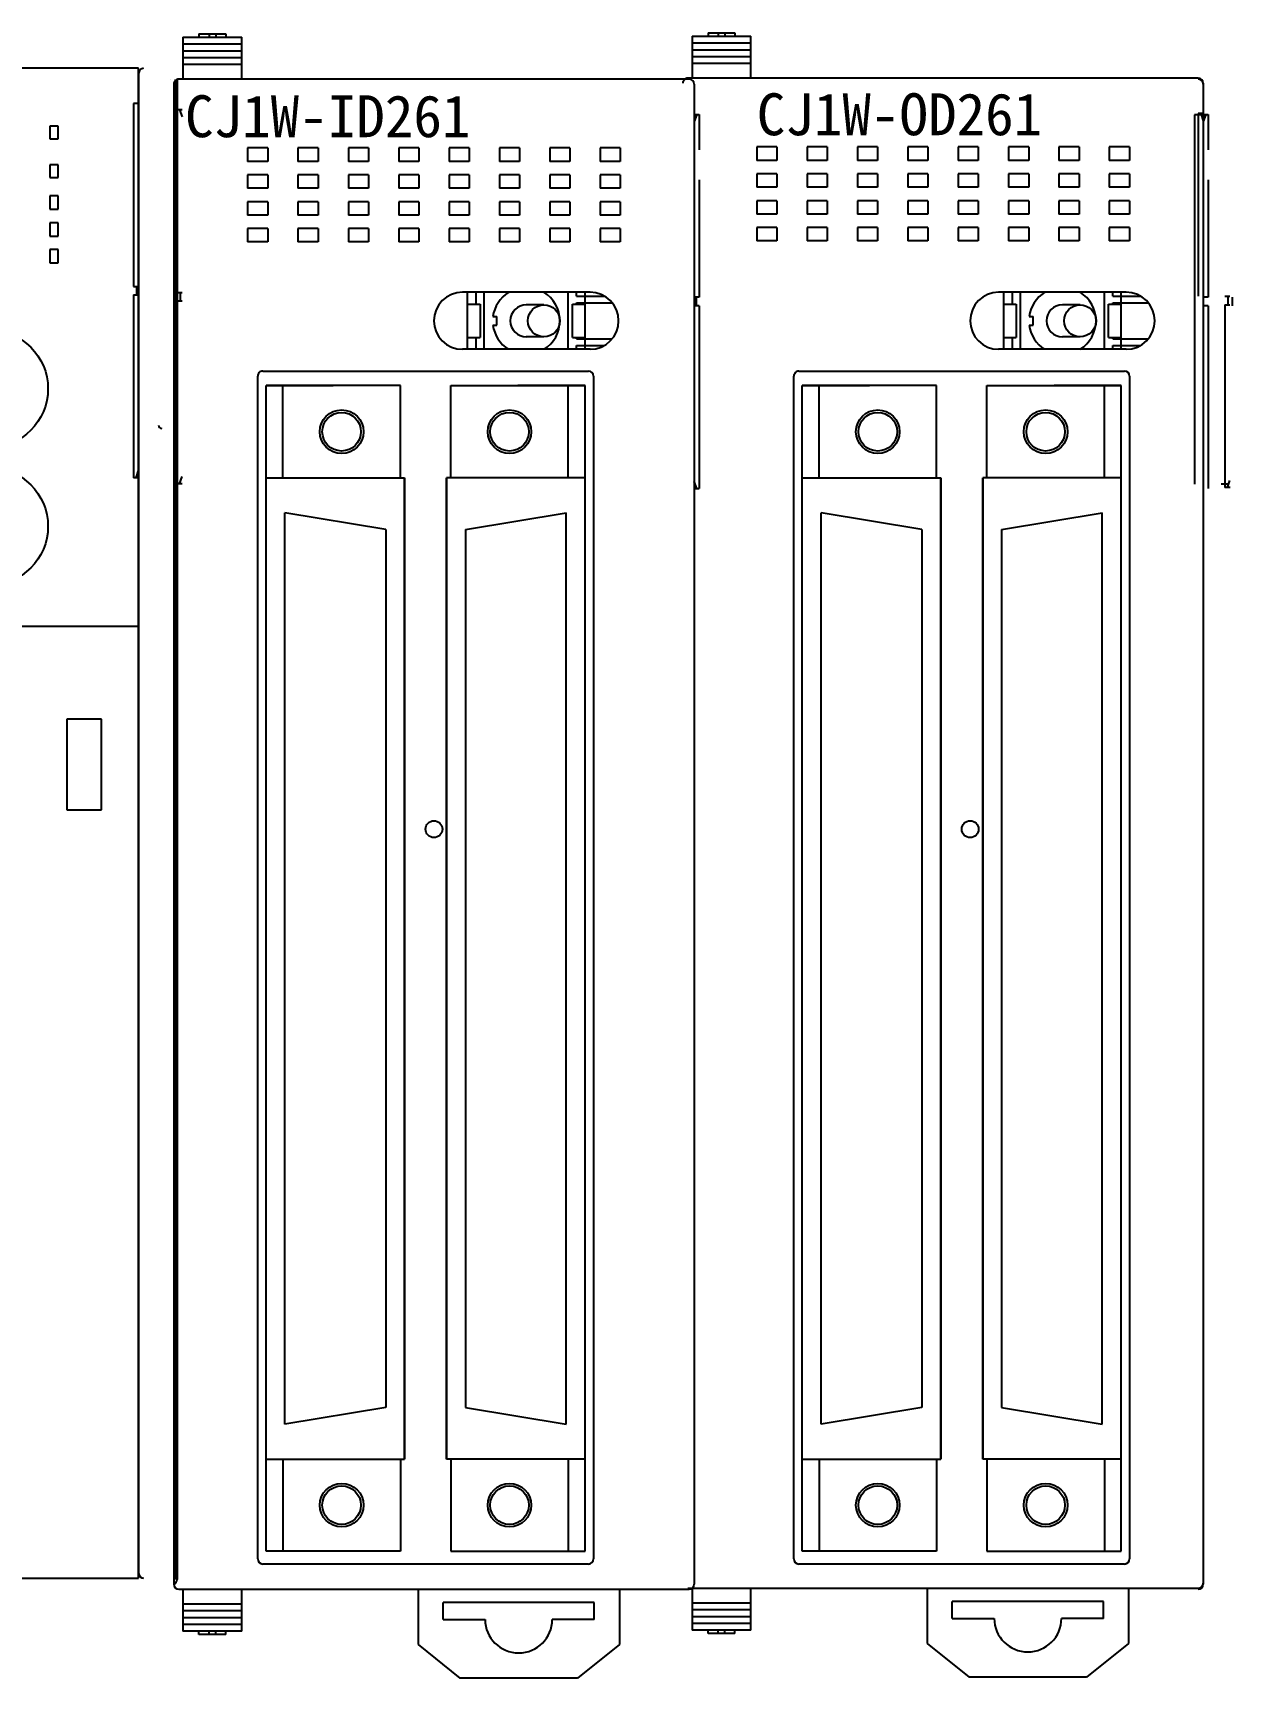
# Model space of a CAD drawing. Header units: millimetres. Extents: x 175 to 4940, y -2082 to 1907.
# Drawn here: x 897.5 to 969, y 1175.2 to 1273.3 of the extents above; entities that cross this region are included whole.
import ezdxf

# ---------------------------------------------------------------- set-up
doc = ezdxf.new("R2010")
doc.units = ezdxf.units.MM
doc.layers.add('Z_OM_GAIKEI', color=7, linetype='Continuous')
doc.layers.add('Z_OM_OUTLINE', color=7, linetype='Continuous')
doc.styles.get("Standard").update_dxf_attribs({"font": ''})
doc.styles.get('Standard').set_extended_font_data('SimSun')

msp = doc.modelspace()

# ---------------------------------------------------------------- linework, layer by layer
at = {"layer": 'Z_OM_GAIKEI'}
for p, q in [((906.477, 1273.042), (909.977, 1273.042)), ((906.477, 1273.042), (906.477, 1272.642)), ((907.427, 1273.242), (907.427, 1273.042)), ((907.427, 1273.242), (909.027, 1273.242)), ((908.027, 1273.242), (908.027, 1273.042)), ((908.427, 1273.242), (908.427, 1273.042)), ((909.027, 1273.242), (909.027, 1273.042)), ((909.977, 1272.642), (909.977, 1273.042)), ((936.806, 1273.101), (940.306, 1273.101)), ((936.806, 1273.101), (936.806, 1272.701)), ((937.756, 1273.301), (937.756, 1273.101)), ((937.756, 1273.301), (939.356, 1273.301)), ((938.356, 1273.301), (938.356, 1273.101)), ((938.756, 1273.301), (938.756, 1273.101)), ((939.356, 1273.301), (939.356, 1273.101)), ((940.306, 1272.701), (940.306, 1273.101)), ((906.477, 1272.642), (909.977, 1272.642)), ((906.477, 1272.642), (906.477, 1272.242)), ((906.477, 1272.242), (909.977, 1272.242)), ((906.477, 1272.242), (906.477, 1271.841)), ((906.477, 1271.841), (909.977, 1271.841)), ((906.477, 1271.841), (906.477, 1271.442)), ((909.977, 1272.242), (909.977, 1272.642)), ((909.977, 1271.841), (909.977, 1272.242)), ((909.977, 1271.442), (909.977, 1271.841)), ((936.806, 1272.701), (940.306, 1272.701)), ((936.806, 1272.701), (936.806, 1272.301)), ((936.806, 1272.301), (940.306, 1272.301)), ((936.806, 1272.301), (936.806, 1271.901)), ((936.806, 1271.901), (940.306, 1271.901)), ((936.806, 1271.901), (936.806, 1271.501)), ((940.306, 1272.301), (940.306, 1272.701)), ((940.306, 1271.901), (940.306, 1272.301)), ((940.306, 1271.501), (940.306, 1271.901)), ((903.834, 1270.89), (903.834, 1181.487)), ((906.477, 1271.442), (909.977, 1271.442)), ((906.477, 1271.442), (906.477, 1270.542)), ((909.977, 1270.542), (909.977, 1271.442)), ((936.806, 1271.501), (940.306, 1271.501)), ((936.806, 1271.501), (936.806, 1270.601)), ((940.306, 1270.601), (940.306, 1271.501)), ((905.927, 1270.242), (905.927, 1180.839)), ((906.01, 1270.525), (906.01, 1181.125)), ((906.129, 1270.525), (906.129, 1181.125)), ((906.129, 1270.525), (906.129, 1181.122)), ((936.627, 1270.542), (906.227, 1270.542)), ((966.956, 1270.601), (936.556, 1270.601)), ((936.927, 1270.242), (936.927, 1180.842)), ((967.256, 1270.301), (967.256, 1180.901)), ((967.257, 1270.242), (967.257, 1180.842)), ((903.534, 1269.09), (903.534, 1258.19)), ((903.834, 1269.09), (903.534, 1269.09)), ((906.129, 1268.725), (906.129, 1257.825)), ((906.433, 1268.725), (906.129, 1268.725)), ((906.278, 1268.725), (906.429, 1268.294)), ((937.078, 1268.442), (936.927, 1268.011)), ((936.927, 1268.442), (937.227, 1268.442)), ((937.227, 1268.442), (937.227, 1266.328)), ((967.136, 1268.411), (966.736, 1268.411)), ((966.736, 1268.411), (966.736, 1246.411)), ((966.956, 1268.501), (966.956, 1257.601)), ((967.26, 1268.501), (966.956, 1268.501)), ((966.956, 1268.501), (966.956, 1257.601)), ((967.257, 1268.501), (966.956, 1268.501)), ((967.105, 1268.501), (967.256, 1268.07)), ((967.408, 1268.442), (967.257, 1268.011)), ((967.257, 1268.442), (967.557, 1268.442)), ((967.557, 1268.442), (967.557, 1266.328)), ((911.527, 1266.442), (910.327, 1266.442)), ((910.327, 1266.442), (910.327, 1265.642)), ((911.527, 1266.442), (911.527, 1265.642)), ((914.527, 1266.442), (913.327, 1266.442)), ((913.327, 1266.442), (913.327, 1265.642)), ((914.527, 1266.442), (914.527, 1265.642)), ((917.527, 1266.442), (916.327, 1266.442)), ((916.327, 1266.442), (916.327, 1265.642)), ((917.527, 1266.442), (917.527, 1265.642)), ((920.527, 1266.442), (919.327, 1266.442)), ((919.327, 1266.442), (919.327, 1265.642)), ((920.527, 1266.442), (920.527, 1265.642)), ((923.527, 1266.442), (922.327, 1266.442)), ((922.327, 1266.442), (922.327, 1265.642)), ((923.527, 1266.442), (923.527, 1265.642)), ((926.527, 1266.442), (925.327, 1266.442)), ((925.327, 1266.442), (925.327, 1265.642)), ((926.527, 1266.442), (926.527, 1265.642)), ((929.527, 1266.442), (928.327, 1266.442)), ((928.327, 1266.442), (928.327, 1265.642)), ((929.527, 1266.442), (929.527, 1265.642)), ((932.527, 1266.442), (931.327, 1266.442)), ((931.327, 1266.442), (931.327, 1265.642)), ((932.527, 1266.442), (932.527, 1265.642)), ((941.856, 1266.501), (940.656, 1266.501)), ((940.656, 1266.501), (940.656, 1265.701)), ((941.856, 1266.501), (941.856, 1265.701)), ((944.856, 1266.501), (943.656, 1266.501)), ((943.656, 1266.501), (943.656, 1265.701)), ((944.856, 1266.501), (944.856, 1265.701)), ((947.856, 1266.501), (946.656, 1266.501)), ((946.656, 1266.501), (946.656, 1265.701)), ((947.856, 1266.501), (947.856, 1265.701)), ((950.856, 1266.501), (949.656, 1266.501)), ((949.656, 1266.501), (949.656, 1265.701)), ((950.856, 1266.501), (950.856, 1265.701)), ((953.856, 1266.501), (952.656, 1266.501)), ((952.656, 1266.501), (952.656, 1265.701)), ((953.856, 1266.501), (953.856, 1265.701)), ((956.856, 1266.501), (955.656, 1266.501)), ((955.656, 1266.501), (955.656, 1265.701)), ((956.856, 1266.501), (956.856, 1265.701)), ((959.856, 1266.501), (958.656, 1266.501)), ((958.656, 1266.501), (958.656, 1265.701)), ((959.856, 1266.501), (959.856, 1265.701)), ((962.856, 1266.501), (961.656, 1266.501)), ((961.656, 1266.501), (961.656, 1265.701)), ((962.856, 1266.501), (962.856, 1265.701)), ((911.527, 1265.642), (910.327, 1265.642)), ((914.527, 1265.642), (913.327, 1265.642)), ((917.527, 1265.642), (916.327, 1265.642)), ((920.527, 1265.642), (919.327, 1265.642)), ((923.527, 1265.642), (922.327, 1265.642)), ((926.527, 1265.642), (925.327, 1265.642)), ((929.527, 1265.642), (928.327, 1265.642)), ((932.527, 1265.642), (931.327, 1265.642)), ((941.856, 1265.701), (940.656, 1265.701)), ((944.856, 1265.701), (943.656, 1265.701)), ((947.856, 1265.701), (946.656, 1265.701)), ((950.856, 1265.701), (949.656, 1265.701)), ((953.856, 1265.701), (952.656, 1265.701)), ((956.856, 1265.701), (955.656, 1265.701)), ((959.856, 1265.701), (958.656, 1265.701)), ((962.856, 1265.701), (961.656, 1265.701)), ((911.527, 1264.842), (910.327, 1264.842)), ((910.327, 1264.842), (910.327, 1264.042)), ((911.527, 1264.042), (910.327, 1264.042)), ((911.527, 1264.842), (911.527, 1264.042)), ((914.527, 1264.842), (913.327, 1264.842)), ((913.327, 1264.842), (913.327, 1264.042)), ((914.527, 1264.042), (913.327, 1264.042)), ((914.527, 1264.842), (914.527, 1264.042)), ((917.527, 1264.842), (916.327, 1264.842)), ((916.327, 1264.842), (916.327, 1264.042)), ((917.527, 1264.042), (916.327, 1264.042)), ((917.527, 1264.842), (917.527, 1264.042)), ((920.527, 1264.842), (919.327, 1264.842)), ((919.327, 1264.842), (919.327, 1264.042)), ((920.527, 1264.042), (919.327, 1264.042)), ((920.527, 1264.842), (920.527, 1264.042)), ((923.527, 1264.842), (922.327, 1264.842)), ((922.327, 1264.842), (922.327, 1264.042)), ((923.527, 1264.042), (922.327, 1264.042)), ((923.527, 1264.842), (923.527, 1264.042)), ((926.527, 1264.842), (925.327, 1264.842)), ((925.327, 1264.842), (925.327, 1264.042)), ((926.527, 1264.042), (925.327, 1264.042)), ((926.527, 1264.842), (926.527, 1264.042)), ((929.527, 1264.842), (928.327, 1264.842)), ((928.327, 1264.842), (928.327, 1264.042)), ((929.527, 1264.042), (928.327, 1264.042)), ((929.527, 1264.842), (929.527, 1264.042)), ((932.527, 1264.842), (931.327, 1264.842)), ((931.327, 1264.842), (931.327, 1264.042)), ((932.527, 1264.042), (931.327, 1264.042)), ((932.527, 1264.842), (932.527, 1264.042)), ((937.227, 1264.542), (937.227, 1257.542)), ((941.856, 1264.901), (940.656, 1264.901)), ((940.656, 1264.901), (940.656, 1264.101)), ((941.856, 1264.101), (940.656, 1264.101)), ((941.856, 1264.901), (941.856, 1264.101)), ((944.856, 1264.901), (943.656, 1264.901)), ((943.656, 1264.901), (943.656, 1264.101)), ((944.856, 1264.101), (943.656, 1264.101)), ((944.856, 1264.901), (944.856, 1264.101)), ((947.856, 1264.901), (946.656, 1264.901)), ((946.656, 1264.901), (946.656, 1264.101)), ((947.856, 1264.101), (946.656, 1264.101)), ((947.856, 1264.901), (947.856, 1264.101)), ((950.856, 1264.901), (949.656, 1264.901)), ((949.656, 1264.901), (949.656, 1264.101)), ((950.856, 1264.101), (949.656, 1264.101)), ((950.856, 1264.901), (950.856, 1264.101)), ((953.856, 1264.901), (952.656, 1264.901)), ((952.656, 1264.901), (952.656, 1264.101)), ((953.856, 1264.101), (952.656, 1264.101)), ((953.856, 1264.901), (953.856, 1264.101)), ((956.856, 1264.901), (955.656, 1264.901)), ((955.656, 1264.901), (955.656, 1264.101)), ((956.856, 1264.101), (955.656, 1264.101)), ((956.856, 1264.901), (956.856, 1264.101)), ((959.856, 1264.901), (958.656, 1264.901)), ((958.656, 1264.901), (958.656, 1264.101)), ((959.856, 1264.101), (958.656, 1264.101)), ((959.856, 1264.901), (959.856, 1264.101)), ((962.856, 1264.901), (961.656, 1264.901)), ((961.656, 1264.901), (961.656, 1264.101)), ((962.856, 1264.101), (961.656, 1264.101)), ((962.856, 1264.901), (962.856, 1264.101)), ((967.557, 1264.542), (967.557, 1257.542)), ((911.527, 1263.242), (910.327, 1263.242)), ((910.327, 1263.242), (910.327, 1262.442)), ((911.527, 1263.242), (911.527, 1262.442)), ((914.527, 1263.242), (913.327, 1263.242)), ((913.327, 1263.242), (913.327, 1262.442)), ((914.527, 1263.242), (914.527, 1262.442)), ((917.527, 1263.242), (916.327, 1263.242)), ((916.327, 1263.242), (916.327, 1262.442)), ((917.527, 1263.242), (917.527, 1262.442)), ((920.527, 1263.242), (919.327, 1263.242)), ((919.327, 1263.242), (919.327, 1262.442)), ((920.527, 1263.242), (920.527, 1262.442)), ((923.527, 1263.242), (922.327, 1263.242)), ((922.327, 1263.242), (922.327, 1262.442)), ((923.527, 1263.242), (923.527, 1262.442)), ((926.527, 1263.242), (925.327, 1263.242)), ((925.327, 1263.242), (925.327, 1262.442)), ((926.527, 1263.242), (926.527, 1262.442)), ((929.527, 1263.242), (928.327, 1263.242)), ((928.327, 1263.242), (928.327, 1262.442)), ((929.527, 1263.242), (929.527, 1262.442)), ((932.527, 1263.242), (931.327, 1263.242)), ((931.327, 1263.242), (931.327, 1262.442)), ((932.527, 1263.242), (932.527, 1262.442)), ((941.856, 1263.301), (940.656, 1263.301)), ((940.656, 1263.301), (940.656, 1262.501)), ((941.856, 1263.301), (941.856, 1262.501)), ((944.856, 1263.301), (943.656, 1263.301)), ((943.656, 1263.301), (943.656, 1262.501)), ((944.856, 1263.301), (944.856, 1262.501)), ((947.856, 1263.301), (946.656, 1263.301)), ((946.656, 1263.301), (946.656, 1262.501)), ((947.856, 1263.301), (947.856, 1262.501)), ((950.856, 1263.301), (949.656, 1263.301)), ((949.656, 1263.301), (949.656, 1262.501)), ((950.856, 1263.301), (950.856, 1262.501)), ((953.856, 1263.301), (952.656, 1263.301)), ((952.656, 1263.301), (952.656, 1262.501)), ((953.856, 1263.301), (953.856, 1262.501)), ((956.856, 1263.301), (955.656, 1263.301)), ((955.656, 1263.301), (955.656, 1262.501)), ((956.856, 1263.301), (956.856, 1262.501)), ((959.856, 1263.301), (958.656, 1263.301)), ((958.656, 1263.301), (958.656, 1262.501)), ((959.856, 1263.301), (959.856, 1262.501)), ((962.856, 1263.301), (961.656, 1263.301)), ((961.656, 1263.301), (961.656, 1262.501)), ((962.856, 1263.301), (962.856, 1262.501)), ((911.527, 1262.442), (910.327, 1262.442)), ((914.527, 1262.442), (913.327, 1262.442)), ((917.527, 1262.442), (916.327, 1262.442)), ((920.527, 1262.442), (919.327, 1262.442)), ((923.527, 1262.442), (922.327, 1262.442)), ((926.527, 1262.442), (925.327, 1262.442)), ((929.527, 1262.442), (928.327, 1262.442)), ((932.527, 1262.442), (931.327, 1262.442)), ((941.856, 1262.501), (940.656, 1262.501)), ((944.856, 1262.501), (943.656, 1262.501)), ((947.856, 1262.501), (946.656, 1262.501)), ((950.856, 1262.501), (949.656, 1262.501)), ((953.856, 1262.501), (952.656, 1262.501)), ((956.856, 1262.501), (955.656, 1262.501)), ((959.856, 1262.501), (958.656, 1262.501)), ((962.856, 1262.501), (961.656, 1262.501)), ((911.527, 1261.642), (910.327, 1261.642)), ((910.327, 1261.642), (910.327, 1260.842)), ((911.527, 1261.642), (911.527, 1260.842)), ((914.527, 1261.642), (913.327, 1261.642)), ((913.327, 1261.642), (913.327, 1260.842)), ((914.527, 1261.642), (914.527, 1260.842)), ((917.527, 1261.642), (916.327, 1261.642)), ((916.327, 1261.642), (916.327, 1260.842)), ((917.527, 1261.642), (917.527, 1260.842)), ((920.527, 1261.642), (919.327, 1261.642)), ((919.327, 1261.642), (919.327, 1260.842)), ((920.527, 1261.642), (920.527, 1260.842)), ((923.527, 1261.642), (922.327, 1261.642)), ((922.327, 1261.642), (922.327, 1260.842)), ((923.527, 1261.642), (923.527, 1260.842)), ((926.527, 1261.642), (925.327, 1261.642)), ((925.327, 1261.642), (925.327, 1260.842)), ((926.527, 1261.642), (926.527, 1260.842)), ((929.527, 1261.642), (928.327, 1261.642)), ((928.327, 1261.642), (928.327, 1260.842)), ((929.527, 1261.642), (929.527, 1260.842)), ((932.527, 1261.642), (931.327, 1261.642)), ((931.327, 1261.642), (931.327, 1260.842)), ((932.527, 1261.642), (932.527, 1260.842)), ((941.856, 1261.701), (940.656, 1261.701)), ((940.656, 1261.701), (940.656, 1260.901)), ((941.856, 1261.701), (941.856, 1260.901)), ((944.856, 1261.701), (943.656, 1261.701)), ((943.656, 1261.701), (943.656, 1260.901)), ((944.856, 1261.701), (944.856, 1260.901)), ((947.856, 1261.701), (946.656, 1261.701)), ((946.656, 1261.701), (946.656, 1260.901)), ((947.856, 1261.701), (947.856, 1260.901)), ((950.856, 1261.701), (949.656, 1261.701)), ((949.656, 1261.701), (949.656, 1260.901)), ((950.856, 1261.701), (950.856, 1260.901)), ((953.856, 1261.701), (952.656, 1261.701)), ((952.656, 1261.701), (952.656, 1260.901)), ((953.856, 1261.701), (953.856, 1260.901)), ((956.856, 1261.701), (955.656, 1261.701)), ((955.656, 1261.701), (955.656, 1260.901)), ((956.856, 1261.701), (956.856, 1260.901)), ((959.856, 1261.701), (958.656, 1261.701)), ((958.656, 1261.701), (958.656, 1260.901)), ((959.856, 1261.701), (959.856, 1260.901)), ((962.856, 1261.701), (961.656, 1261.701)), ((961.656, 1261.701), (961.656, 1260.901)), ((962.856, 1261.701), (962.856, 1260.901)), ((911.527, 1260.842), (910.327, 1260.842)), ((914.527, 1260.842), (913.327, 1260.842)), ((917.527, 1260.842), (916.327, 1260.842)), ((920.527, 1260.842), (919.327, 1260.842)), ((923.527, 1260.842), (922.327, 1260.842)), ((926.527, 1260.842), (925.327, 1260.842)), ((929.527, 1260.842), (928.327, 1260.842)), ((932.527, 1260.842), (931.327, 1260.842)), ((941.856, 1260.901), (940.656, 1260.901)), ((944.856, 1260.901), (943.656, 1260.901)), ((947.856, 1260.901), (946.656, 1260.901)), ((950.856, 1260.901), (949.656, 1260.901)), ((953.856, 1260.901), (952.656, 1260.901)), ((956.856, 1260.901), (955.656, 1260.901)), ((959.856, 1260.901), (958.656, 1260.901)), ((962.856, 1260.901), (961.656, 1260.901)), ((903.534, 1258.19), (903.834, 1258.19)), ((903.71, 1258.19), (903.71, 1257.69)), ((903.534, 1257.69), (903.534, 1246.79)), ((903.534, 1257.69), (903.834, 1257.69)), ((906.129, 1257.825), (906.429, 1257.825)), ((906.129, 1257.325), (906.129, 1246.425)), ((906.129, 1257.325), (906.429, 1257.325)), ((906.306, 1257.825), (906.306, 1257.325)), ((930.727, 1257.842), (923.127, 1257.842)), ((923.427, 1254.442), (923.427, 1257.842)), ((923.427, 1257.138), (924.177, 1257.138)), ((923.927, 1257.842), (923.927, 1257.138)), ((924.177, 1257.138), (924.177, 1255.138)), ((924.427, 1254.442), (924.427, 1257.842)), ((929.427, 1254.442), (929.427, 1257.842)), ((929.677, 1257.138), (930.427, 1257.138)), ((929.677, 1255.138), (929.677, 1257.138)), ((929.927, 1257.608), (929.927, 1257.842)), ((929.927, 1257.608), (931.587, 1257.608)), ((929.927, 1257.138), (929.927, 1257.208)), ((929.927, 1257.208), (932.051, 1257.208)), ((930.427, 1254.442), (930.427, 1257.842)), ((937.227, 1257.542), (936.927, 1257.542)), ((937.051, 1257.542), (937.051, 1257.042)), ((962.667, 1257.842), (955.067, 1257.842)), ((955.367, 1254.442), (955.367, 1257.842)), ((955.367, 1257.138), (956.117, 1257.138)), ((955.867, 1257.842), (955.867, 1257.138)), ((956.117, 1257.138), (956.117, 1255.138)), ((956.367, 1254.442), (956.367, 1257.842)), ((961.367, 1254.442), (961.367, 1257.842)), ((961.617, 1257.138), (962.367, 1257.138)), ((961.617, 1255.138), (961.617, 1257.138)), ((961.867, 1257.608), (961.867, 1257.842)), ((961.867, 1257.608), (963.527, 1257.608)), ((961.867, 1257.138), (961.867, 1257.208)), ((961.867, 1257.208), (963.991, 1257.208)), ((962.367, 1254.442), (962.367, 1257.842)), ((967.557, 1257.542), (967.257, 1257.542)), ((968.548, 1257.601), (968.848, 1257.601)), ((968.548, 1257.601), (968.848, 1257.601)), ((968.724, 1257.601), (968.724, 1257.101)), ((968.724, 1257.601), (968.724, 1257.101)), ((968.972, 1257.542), (968.972, 1257.042)), ((924.943, 1256.388), (925.177, 1256.388)), ((925.177, 1255.888), (925.177, 1256.388)), ((927.977, 1257.088), (926.927, 1257.088)), ((937.227, 1257.042), (936.927, 1257.042)), ((937.227, 1257.042), (937.227, 1246.142)), ((956.883, 1256.388), (957.117, 1256.388)), ((957.117, 1255.888), (957.117, 1256.388)), ((959.917, 1257.088), (958.867, 1257.088)), ((967.557, 1257.042), (967.257, 1257.042)), ((967.557, 1257.042), (967.557, 1246.142)), ((968.548, 1257.101), (968.548, 1246.201)), ((968.548, 1257.101), (968.848, 1257.101)), ((968.548, 1257.101), (968.548, 1246.201)), ((968.548, 1257.101), (968.848, 1257.101)), ((924.943, 1255.888), (925.177, 1255.888)), ((927.977, 1255.188), (926.927, 1255.188)), ((956.883, 1255.888), (957.117, 1255.888)), ((959.917, 1255.188), (958.867, 1255.188)), ((930.727, 1254.442), (923.127, 1254.442)), ((923.427, 1255.138), (924.177, 1255.138)), ((923.927, 1255.138), (923.927, 1254.442)), ((929.677, 1255.138), (930.427, 1255.138)), ((929.927, 1255.068), (929.927, 1255.138)), ((929.927, 1255.068), (932.045, 1255.068)), ((929.927, 1254.442), (929.927, 1254.668)), ((929.927, 1254.668), (931.575, 1254.668)), ((962.667, 1254.442), (955.067, 1254.442)), ((955.367, 1255.138), (956.117, 1255.138)), ((955.867, 1255.138), (955.867, 1254.442)), ((961.617, 1255.138), (962.367, 1255.138)), ((961.867, 1255.068), (961.867, 1255.138)), ((961.867, 1255.068), (963.985, 1255.068)), ((961.867, 1254.442), (961.867, 1254.668)), ((961.867, 1254.668), (963.515, 1254.668)), ((910.927, 1182.342), (910.927, 1252.842)), ((911.227, 1253.142), (930.627, 1253.142)), ((911.427, 1182.8), (911.427, 1252.28)), ((911.427, 1252.28), (915.427, 1252.28)), ((911.427, 1182.8), (911.427, 1252.28)), ((919.427, 1252.28), (911.427, 1252.28)), ((912.427, 1246.78), (912.427, 1252.28)), ((919.427, 1246.78), (919.427, 1252.28)), ((922.427, 1246.78), (922.428, 1252.28)), ((922.428, 1252.28), (930.427, 1252.28)), ((930.427, 1252.28), (926.427, 1252.28)), ((929.427, 1246.78), (929.428, 1252.28)), ((930.427, 1182.8), (930.427, 1252.28)), ((930.427, 1182.8), (930.427, 1252.28)), ((930.927, 1252.842), (930.927, 1182.342)), ((942.867, 1182.342), (942.867, 1252.842)), ((943.167, 1253.142), (962.567, 1253.142)), ((943.367, 1182.8), (943.367, 1252.28)), ((943.367, 1252.28), (947.367, 1252.28)), ((943.367, 1182.8), (943.367, 1252.28)), ((951.367, 1252.28), (943.367, 1252.28)), ((944.367, 1246.78), (944.367, 1252.28)), ((951.367, 1246.78), (951.367, 1252.28)), ((954.367, 1246.78), (954.368, 1252.28)), ((954.368, 1252.28), (962.367, 1252.28)), ((962.367, 1252.28), (958.367, 1252.28)), ((961.367, 1246.78), (961.368, 1252.28)), ((962.367, 1182.8), (962.367, 1252.28)), ((962.367, 1182.8), (962.367, 1252.28)), ((962.867, 1252.842), (962.867, 1182.342)), ((903.834, 1246.79), (903.534, 1246.79)), ((903.683, 1246.79), (903.834, 1247.221)), ((906.433, 1246.425), (906.129, 1246.425)), ((906.278, 1246.425), (906.429, 1246.856)), ((911.427, 1246.78), (919.677, 1246.78)), ((911.427, 1246.78), (919.677, 1246.78)), ((919.677, 1246.78), (919.677, 1188.3)), ((919.677, 1188.3), (919.677, 1246.78)), ((922.177, 1246.78), (922.177, 1188.3)), ((930.427, 1246.78), (922.177, 1246.78)), ((930.427, 1246.78), (922.177, 1246.78)), ((922.177, 1188.3), (922.177, 1246.78)), ((937.078, 1246.142), (936.927, 1246.572)), ((943.367, 1246.78), (951.617, 1246.78)), ((943.367, 1246.78), (951.617, 1246.78)), ((951.617, 1246.78), (951.617, 1188.3)), ((951.617, 1188.3), (951.617, 1246.78)), ((954.117, 1246.78), (954.117, 1188.3)), ((962.367, 1246.78), (954.117, 1246.78)), ((962.367, 1246.78), (954.117, 1246.78)), ((954.117, 1188.3), (954.117, 1246.78)), ((968.727, 1246.411), (968.327, 1246.411)), ((968.696, 1246.201), (968.848, 1246.632)), ((968.696, 1246.201), (968.848, 1246.632)), ((936.927, 1246.142), (937.227, 1246.142)), ((968.851, 1246.201), (968.548, 1246.201)), ((968.848, 1246.201), (968.548, 1246.201)), ((918.552, 1243.7), (912.552, 1244.7)), ((912.552, 1190.38), (912.552, 1244.7)), ((923.302, 1243.7), (929.302, 1244.7)), ((929.302, 1190.38), (929.302, 1244.7)), ((950.492, 1243.7), (944.492, 1244.7)), ((944.492, 1190.38), (944.492, 1244.7)), ((955.242, 1243.7), (961.242, 1244.7)), ((961.242, 1190.38), (961.242, 1244.7)), ((918.552, 1243.7), (918.552, 1191.38)), ((923.302, 1243.7), (923.302, 1191.38)), ((950.492, 1243.7), (950.492, 1191.38)), ((955.242, 1243.7), (955.242, 1191.38)), ((918.552, 1191.38), (912.552, 1190.38)), ((923.302, 1191.38), (929.302, 1190.38)), ((950.492, 1191.38), (944.492, 1190.38)), ((955.242, 1191.38), (961.242, 1190.38)), ((911.427, 1188.3), (919.677, 1188.3)), ((911.427, 1188.3), (919.677, 1188.3)), ((912.427, 1188.3), (912.427, 1182.8)), ((919.427, 1188.3), (919.427, 1182.8)), ((930.427, 1188.3), (922.177, 1188.3)), ((930.427, 1188.3), (922.177, 1188.3)), ((922.427, 1188.3), (922.428, 1182.8)), ((929.427, 1188.3), (929.428, 1182.8)), ((943.367, 1188.3), (951.617, 1188.3)), ((943.367, 1188.3), (951.617, 1188.3)), ((944.367, 1188.3), (944.367, 1182.8)), ((951.367, 1188.3), (951.367, 1182.8)), ((962.367, 1188.3), (954.117, 1188.3)), ((962.367, 1188.3), (954.117, 1188.3)), ((954.367, 1188.3), (954.368, 1182.8)), ((961.367, 1188.3), (961.368, 1182.8)), ((915.427, 1182.8), (911.427, 1182.8)), ((919.427, 1182.8), (911.427, 1182.8)), ((922.428, 1182.8), (930.427, 1182.8)), ((926.427, 1182.8), (930.427, 1182.8)), ((947.367, 1182.8), (943.367, 1182.8)), ((951.367, 1182.8), (943.367, 1182.8)), ((954.368, 1182.8), (962.367, 1182.8)), ((958.367, 1182.8), (962.367, 1182.8)), ((930.627, 1182.042), (911.227, 1182.042)), ((962.567, 1182.042), (943.167, 1182.042)), ((906.23, 1180.542), (936.627, 1180.542)), ((906.477, 1180.542), (906.477, 1179.642)), ((909.977, 1179.642), (909.977, 1180.542)), ((920.477, 1180.542), (920.477, 1177.242)), ((930.977, 1179.742), (921.977, 1179.742)), ((921.977, 1178.742), (921.977, 1179.742)), ((930.977, 1178.742), (930.977, 1179.742)), ((932.477, 1180.542), (932.477, 1177.242)), ((936.559, 1180.601), (966.956, 1180.601)), ((936.806, 1180.601), (936.806, 1179.701)), ((940.306, 1179.701), (936.806, 1179.701)), ((936.806, 1179.701), (936.806, 1179.301)), ((940.306, 1179.701), (940.306, 1180.601)), ((940.306, 1179.301), (940.306, 1179.701)), ((950.806, 1180.601), (950.806, 1177.301)), ((961.306, 1179.801), (952.306, 1179.801)), ((952.306, 1178.801), (952.306, 1179.801)), ((961.306, 1178.801), (961.306, 1179.801)), ((962.806, 1180.601), (962.806, 1177.301)), ((909.977, 1179.642), (906.477, 1179.642)), ((906.477, 1179.642), (906.477, 1179.242)), ((909.977, 1179.242), (906.477, 1179.242)), ((906.477, 1179.242), (906.477, 1178.842)), ((909.977, 1178.842), (906.477, 1178.842)), ((906.477, 1178.842), (906.477, 1178.442)), ((909.977, 1179.242), (909.977, 1179.642)), ((909.977, 1178.842), (909.977, 1179.242)), ((909.977, 1178.442), (909.977, 1178.842)), ((921.977, 1178.742), (924.477, 1178.742)), ((930.977, 1178.742), (928.477, 1178.742)), ((940.306, 1179.301), (936.806, 1179.301)), ((936.806, 1179.301), (936.806, 1178.901)), ((940.306, 1178.901), (936.806, 1178.901)), ((936.806, 1178.901), (936.806, 1178.501)), ((940.306, 1178.901), (940.306, 1179.301)), ((940.306, 1178.501), (940.306, 1178.901)), ((952.306, 1178.801), (954.806, 1178.801)), ((961.306, 1178.801), (958.806, 1178.801)), ((909.977, 1178.442), (906.477, 1178.442)), ((906.477, 1178.442), (906.477, 1178.042)), ((909.977, 1178.042), (906.477, 1178.042)), ((907.427, 1177.842), (907.427, 1178.042)), ((909.027, 1177.842), (907.427, 1177.842)), ((908.027, 1177.842), (908.027, 1178.042)), ((908.427, 1177.842), (908.427, 1178.042)), ((909.027, 1177.842), (909.027, 1178.042)), ((909.977, 1178.042), (909.977, 1178.442)), ((940.306, 1178.501), (936.806, 1178.501)), ((936.806, 1178.501), (936.806, 1178.101)), ((940.306, 1178.101), (936.806, 1178.101)), ((937.756, 1177.901), (937.756, 1178.101)), ((939.357, 1177.901), (937.756, 1177.901)), ((938.357, 1177.901), (938.357, 1178.101)), ((938.756, 1177.901), (938.756, 1178.101)), ((939.357, 1177.901), (939.357, 1178.101)), ((940.306, 1178.101), (940.306, 1178.501)), ((920.477, 1177.242), (922.977, 1175.242)), ((932.477, 1177.242), (929.977, 1175.242)), ((950.806, 1177.301), (953.306, 1175.301)), ((962.806, 1177.301), (960.306, 1175.301)), ((929.977, 1175.242), (922.977, 1175.242)), ((960.306, 1175.301), (953.306, 1175.301))]:
    msp.add_line(p, q, dxfattribs=at)
for centre, radius in [((927.977, 1256.138), 0.95), ((959.917, 1256.138), 0.95), ((915.927, 1249.53), 1.3), ((915.927, 1249.53), 1.15), ((925.927, 1249.53), 1.3), ((925.927, 1249.53), 1.15), ((947.867, 1249.53), 1.3), ((947.867, 1249.53), 1.15), ((957.867, 1249.53), 1.3), ((957.867, 1249.53), 1.15), ((921.427, 1225.842), 0.5), ((953.367, 1225.842), 0.5), ((915.927, 1185.55), 1.3), ((915.927, 1185.55), 1.15), ((925.927, 1185.55), 1.3), ((925.927, 1185.55), 1.15), ((947.867, 1185.55), 1.3), ((947.867, 1185.55), 1.15), ((957.867, 1185.55), 1.3), ((957.867, 1185.55), 1.15)]:
    msp.add_circle(centre, radius, dxfattribs=at)
for centre, radius, start, end in [((904.134, 1270.89), 0.3, 90, 180.00001), ((905.41, 1270.525), 0.3, 0, 0.00574), ((906.227, 1270.242), 0.3, 90, 180.00001), ((936.556, 1270.301), 0.3, 90, 180.00001), ((936.627, 1270.242), 0.3, 0, 90), ((936.627, 1270.242), 0.3, 0, 90), ((966.956, 1270.301), 0.3, 0, 90), ((966.956, 1270.301), 0.3, 0, 90), ((966.957, 1270.242), 0.3, 0, 90), ((923.127, 1256.142), 1.7, 90, 270), ((926.927, 1256.138), 2, 121.5917, 172.81919), ((926.927, 1256.138), 2, 301.98318, 58.4083), ((930.727, 1256.142), 1.7, 270, 90), ((955.067, 1256.142), 1.7, 90, 270), ((958.867, 1256.138), 2, 121.5917, 172.81919), ((958.867, 1256.138), 2, 301.98318, 58.4083), ((962.667, 1256.142), 1.7, 270, 90), ((926.927, 1256.138), 0.95, 90, 270), ((958.867, 1256.138), 0.95, 90, 270), ((926.927, 1256.138), 2, 187.18081, 238.0168), ((958.867, 1256.138), 2, 187.18081, 238.0168), ((911.227, 1252.842), 0.3, 90, 180.00001), ((930.627, 1252.842), 0.3, 0, 90), ((943.167, 1252.842), 0.3, 90, 180.00001), ((962.567, 1252.842), 0.3, 0, 90), ((905.224, 1249.925), 0.2, 180.00001, 270), ((911.227, 1182.342), 0.3, 180.00001, 270), ((930.627, 1182.342), 0.3, 270, 0), ((943.167, 1182.342), 0.3, 180.00001, 270), ((962.567, 1182.342), 0.3, 270, 0), ((904.134, 1181.49), 0.3, 180.00001, 270), ((905.829, 1181.125), 0.3, 289.0114, 0), ((905.829, 1181.125), 0.3, 289.0114, 0), ((905.829, 1181.125), 0.3, 288.98676, 0), ((906.227, 1180.842), 0.3, 180.00001, 270), ((936.627, 1180.842), 0.3, 270, 0), ((936.627, 1180.842), 0.3, 270, 0), ((966.956, 1180.901), 0.3, 270, 0), ((966.956, 1180.901), 0.3, 270, 0), ((966.957, 1180.842), 0.3, 270, 0), ((926.477, 1178.742), 2, 180.00001, 0), ((956.806, 1178.801), 2, 180.00001, 0)]:
    msp.add_arc(centre, radius, start, end, dxfattribs=at)
at = {"layer": 'Z_OM_OUTLINE'}
for p, q in [((903.835, 1271.19), (841.835, 1271.19)), ((903.833, 1181.19), (903.833, 1271.19)), ((899.035, 1267.74), (898.535, 1267.74)), ((898.535, 1267.74), (898.535, 1266.99)), ((898.535, 1266.99), (899.035, 1266.99)), ((899.035, 1266.99), (899.035, 1267.74)), ((898.535, 1265.44), (898.535, 1264.69)), ((899.035, 1265.44), (898.535, 1265.44)), ((899.035, 1264.69), (899.035, 1265.44)), ((898.535, 1264.69), (899.035, 1264.69)), ((898.535, 1263.59), (898.535, 1262.79)), ((899.035, 1263.59), (898.535, 1263.59)), ((899.035, 1262.79), (899.035, 1263.59)), ((898.535, 1262.79), (899.035, 1262.79)), ((898.535, 1261.99), (898.535, 1261.19)), ((899.035, 1261.99), (898.535, 1261.99)), ((898.535, 1261.19), (899.035, 1261.19)), ((899.035, 1261.19), (899.035, 1261.99)), ((898.535, 1260.39), (898.535, 1259.59)), ((899.035, 1260.39), (898.535, 1260.39)), ((899.035, 1259.59), (899.035, 1260.39)), ((898.535, 1259.59), (899.035, 1259.59)), ((845.695, 1237.94), (903.835, 1237.94)), ((901.615, 1232.39), (899.565, 1232.39)), ((899.565, 1232.39), (899.565, 1226.99)), ((901.615, 1226.99), (901.615, 1232.39)), ((899.565, 1226.99), (901.615, 1226.99)), ((841.835, 1181.19), (903.835, 1181.19))]:
    msp.add_line(p, q, dxfattribs=at)
for centre in [(894.935, 1252.09), (894.935, 1243.89)]:
    msp.add_circle(centre, 3.5, dxfattribs=at)

# ---------------------------------------------------------------- texts
at = {"lineweight": 0, "char_height": 2.5, "attachment_point": 1}
for s, insert in [('\\pt25;CJ1W-ID261', (906.596, 1269.586)), ('\\pt25;CJ1W-OD261', (940.656, 1269.702))]:
    msp.add_mtext_dynamic_manual_height_columns(s, width=27.11013, gutter_width=1, heights=[0], dxfattribs=dict(at, insert=insert))

doc.saveas('drawing.dxf')
